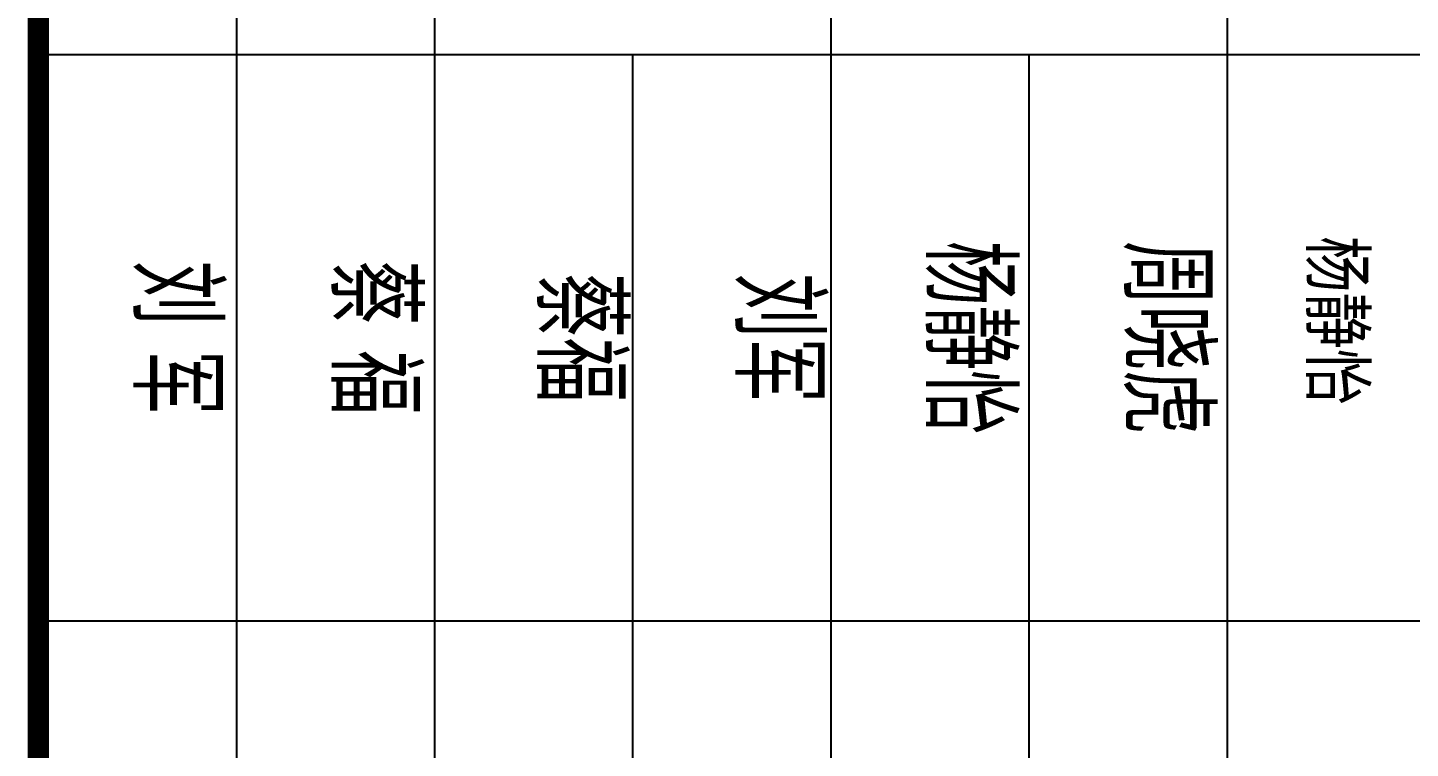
# Model space of a CAD drawing. Extents: x -12446 to 284554, y -295110 to 165007.
# Drawn here: x 235484 to 240369, y -270559 to -268015 of the extents above; entities that cross this region are included whole.
import ezdxf
from ezdxf.enums import TextEntityAlignment as Align

# ---------------------------------------------------------------- set-up
doc = ezdxf.new("R2010")
doc.units = 0
doc.header["$LTSCALE"] = 1000
doc.layers.get('0').update_dxf_attribs({"linetype": 'CONTINUOUS'})
doc.layers.add('A-Anno-Note', color=241, linetype='CONTINUOUS')
doc.styles.add('AUDIT_D_200430133448-1', font='JZFZ_ENA', dxfattribs={"bigfont": 'JZFZ_CNB'})
doc.styles.add('AX-TK-HF-20180023$0$AC-TK-CD-20180143-S001-JS$0$HZ', font='jzfz_ena.shx', dxfattribs={"width": 0.7, "bigfont": 'jzfz_cna.shx'})
doc.styles.add('AX-TK-HF-20190012-S001-TQ2$0$HZ', font='jzfz_ena.shx', dxfattribs={"width": 0.7, "bigfont": 'jzfz_cna.shx'})

# ---------------------------------------------------------------- blocks, each defined once
blk = doc.blocks.new('AX-TK-HF-20190012-S001-TQ2$0$A$C1AD07936')
at = {"color": 60, "style": 'AX-TK-HF-20190012-S001-TQ2$0$HZ', "width": 0.8}
for tag, p in [('工程项目', (-35, 235.525)), ('建设单位', (-35, 207.525))]:
    blk.add_attdef(tag, text='', height=5.5, dxfattribs=at).set_placement(p, align=Align.BOTTOM_CENTER)
at = {"color": 0, "style": 'AX-TK-HF-20190012-S001-TQ2$0$HZ', "width": 0.8}
for tag, p in [('设总1', (-40, 116.175)), ('设总2', (-40, 109.175))]:
    blk.add_attdef(tag, text='', height=3, dxfattribs=at).set_placement(p, align=Align.BOTTOM_CENTER)
blk = doc.blocks.new('AX-TK-HF-20190012-S001-TQ2$0$BZTQ')
at = {"color": 4}
for p, q in [((-50, 93.675), (-50, 156.675)), ((-30, 156.675), (-30, 93.675)), ((-70, 135.675), (0, 135.675)), ((-50, 128.675), (0, 128.675)), ((-70, 121.675), (0, 121.675)), ((-50, 114.675), (0, 114.675)), ((-70, 107.675), (0, 107.675)), ((-70, 100.675), (0, 100.675))]:
    blk.add_line(p, q, dxfattribs=at)
at = {"color": 4, "const_width": 0.75}
blk.add_lwpolyline([(-70, 93.675), (0, 93.675)], dxfattribs=at)
blk = doc.blocks.new('AX-TK-HF-20190012-S001-TQ2')
blk.add_blockref('AX-TK-HF-20190012-S001-TQ2$0$BZTQ', (0, 0))
ref = blk.add_blockref('AX-TK-HF-20190012-S001-TQ2$0$A$C1AD07936', (0, 1.22))
ref.add_attrib('设总1', '刘军', dxfattribs={"color": 0, "height": 3, "style": 'AX-TK-HF-20190012-S001-TQ2$0$HZ', "width": 0.8}).set_placement((-40, 117.396), align=Align.BOTTOM_CENTER)
ref.add_attrib('设总2', '蔡福', dxfattribs={"color": 0, "height": 3, "style": 'AX-TK-HF-20190012-S001-TQ2$0$HZ', "width": 0.8}).set_placement((-40, 110.396), align=Align.BOTTOM_CENTER)
blk = doc.blocks.new('AX-14-E')
at = {"xscale": 100, "yscale": 100, "zscale": 100, "rotation": 270}
blk.add_blockref('AX-TK-HF-20190012-S001-TQ2', (226154.3, -273110.2), dxfattribs=at)
blk = doc.blocks.new('AX-TK-HF-20180023$0$AC-TK-CD-20180143-S001-JS$0$X-TQ-2')
at = {"color": 0, "style": 'AX-TK-HF-20180023$0$AC-TK-CD-20180143-S001-JS$0$HZ', "width": 0.8}
for tag, p in [('注册人', (-49, 270.175)), ('注册证书号码', (-49, 263.425)), ('注册印章号码', (-49, 256.425))]:
    blk.add_attdef(tag, p, '', height=3.5, dxfattribs=at)
blk.add_attdef('图别', text='', height=3, dxfattribs=at).set_placement((-18.142, 172.575), align=Align.CENTER)
for tag, p in [('专业负责人1', (-40, 130.175)), ('专业负责人2', (-40, 123.175)), ('审核人', (-40, 102.175)), ('审定人', (-40, 95.175))]:
    blk.add_attdef(tag, text='', height=3, dxfattribs=at).set_placement(p, align=Align.BOTTOM_CENTER)
blk = doc.blocks.new('reyahrehage')
ref = blk.add_blockref('AX-TK-HF-20180023$0$AC-TK-CD-20180143-S001-JS$0$X-TQ-2', (-65400.6, -26453.3), dxfattribs=dict(xscale=50, yscale=50, zscale=50, rotation=270))
ref.add_attrib('专业负责人1', '周哓虎', dxfattribs={"color": 0, "height": 150, "rotation": 270, "style": 'AX-TK-HF-20180023$0$AC-TK-CD-20180143-S001-JS$0$HZ', "width": 0.8}).set_placement((-58891.8, -24453.3), align=Align.BOTTOM_CENTER)
ref.add_attrib('专业负责人2', '杨静怡', dxfattribs={"color": 0, "height": 150, "rotation": 270, "style": 'AX-TK-HF-20180023$0$AC-TK-CD-20180143-S001-JS$0$HZ', "width": 0.8}).set_placement((-59241.8, -24453.3), align=Align.BOTTOM_CENTER)
ref.add_attrib('审核人', '蔡 福', dxfattribs={"color": 0, "height": 150, "rotation": 270, "style": 'AX-TK-HF-20180023$0$AC-TK-CD-20180143-S001-JS$0$HZ', "width": 0.8}).set_placement((-60291.8, -24453.3), align=Align.BOTTOM_CENTER)
ref.add_attrib('审定人', '刘 军', dxfattribs={"color": 0, "height": 150, "rotation": 270, "style": 'AX-TK-HF-20180023$0$AC-TK-CD-20180143-S001-JS$0$HZ', "width": 0.8}).set_placement((-60641.8, -24453.3), align=Align.BOTTOM_CENTER)
at = {"style": 'AUDIT_D_200430133448-1'}
blk.add_text('杨静怡', height=104.72, rotation=270, dxfattribs=at).set_placement((-58525, -24273.7))

msp = doc.modelspace()

# ---------------------------------------------------------------- block references
at = {"layer": 'A-Anno-Note'}
msp.add_blockref('AX-14-E', (0, 0), dxfattribs=at)

# ---------------------------------------------------------------- next in the draw order: block references
at = {"xscale": 2, "yscale": 2, "zscale": 2}
msp.add_blockref('reyahrehage', (357051.1, -220203.3), dxfattribs=at)

doc.saveas('drawing.dxf')
